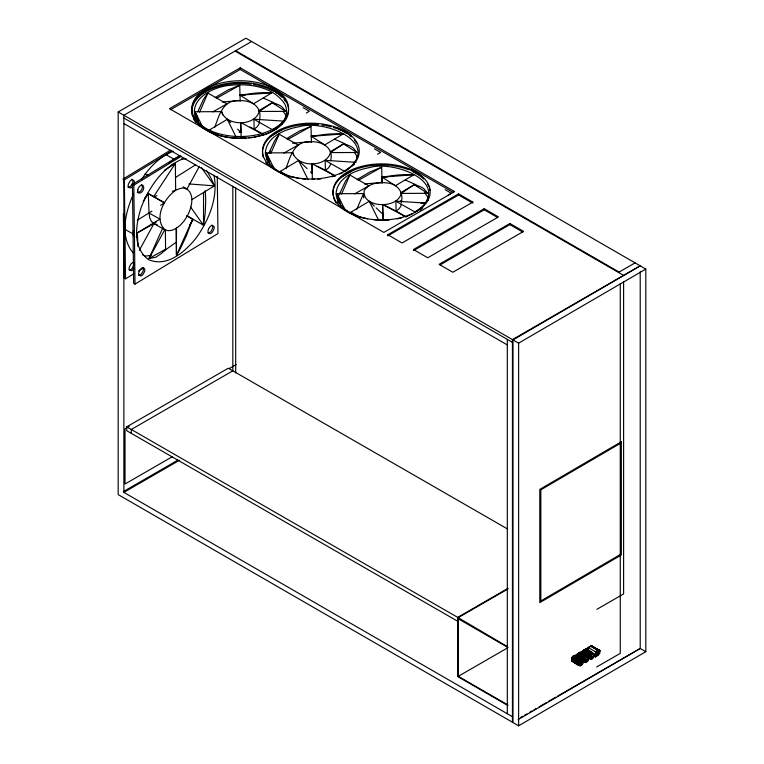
<?xml version="1.0" encoding="UTF-8"?>
<svg xmlns="http://www.w3.org/2000/svg" width="764" height="764" viewBox="0 0 764 764"><rect width="100%" height="100%" fill="white"/><g stroke="black" fill="none" stroke-linecap="round" stroke-linejoin="round"><path stroke-width="1.15" d="M176.474 227.357L176.446 255.291A82.092 26.492 -76.3 0 0 180.734 247.727L186.254 236.028L192.652 219.192L186.597 215.706M203.539 192.643L203.52 225.237L187.352 215.954C191.392 207.999 195.212 195.622 187.027 189.004C181.975 186.263 177.2 190.14 172.358 191.267M232.829 186.177L232.829 370.846L131.284 429.473L131.284 433.341M577.298 657.451C576.791 649.285 584.145 652.876 588.404 657.078C590.009 660.535 585.195 665.196 582.349 660.717M582.645 653.85C582.531 645.886 590.696 650.24 594.029 654.251C594.975 657.145 591.422 661.509 588.729 658.071M588.165 656.811C585.549 655.894 583.266 660.898 585.444 662.493M590.897 659.313C588.719 657.728 591.002 652.723 593.618 653.631M599.272 652.504L598.632 650.966L596.283 651.902L596.283 655.875L599.148 653.029L597.419 651.434M133.299 253.056C119.327 236.802 125.382 211.934 133.423 194.113M133.337 236.057L133.366 230.47M582.856 660.402L582.283 661.777C584.011 661.949 582.808 664.231 581.958 664.842C578.654 667.956 574.643 661.901 571.825 660.994C572.456 659.065 571.567 655.741 574.929 655.455L582.856 660.402L575.435 656.152M572.045 658.434L580.038 663.123L579.255 664.499L579.532 665.645M195.307 117.035L195.775 114.715M214.703 127.521C219.258 114.839 223.241 98.995 240.125 100.638C252.101 100.466 262.453 106.74 259.454 120.292M259.177 111.468L285.669 111.353L282.059 106.912A73.277 24.801 -16.4 0 0 272.251 102.729L259.177 111.468C255.052 126.576 226.173 126.423 221.617 111.639L195.126 111.754L197.971 121.648M259.483 121.4L258.92 124.226L257.115 126.862L254.183 129.145L250.029 127.091M266.33 159.342L267.028 155.856M285.956 168.663C290.511 155.98 294.503 140.137 311.378 141.779C322.112 141.273 333.887 147.834 330.678 160.335M330.44 152.609L356.931 152.494L343.504 143.88L330.44 152.609C326.314 167.717 297.425 167.564 292.879 152.781L266.388 152.895L269.234 162.789A73.621 55.142 20.5 0 0 269.902 164.413M330.554 163.477L330.182 165.368L328.367 168.004L325.445 170.276L317.127 166.18M337.249 198.993L337.717 196.663L340.267 192.939M401.129 193.426L427.62 193.302L424.01 188.861A73.277 24.801 -16.4 0 0 414.193 184.687L401.129 193.426C398.264 209.078 362.021 208.41 364.132 190.761C368.659 183.121 378.906 182.013 386.937 182.94C397.213 183.761 403.879 191.793 401.406 202.25M401.243 204.294L400.871 206.175L399.056 208.82L396.134 211.093L382.63 204.418L383.022 219.812L386.021 220.29M580.086 664.05C581.576 667.182 583.457 659.59 580.086 664.05L577.298 662.455M580.038 663.123C578.262 662.149 581.213 658.854 582.731 659.943M195.832 119.184L196.768 115.049M267.085 160.325L267.61 157.842M337.774 201.142L338.299 198.65L337.077 193.703L363.568 193.588L356.645 209.47M587.592 660.402C588.251 650.727 582.264 666.103 587.592 660.402L584.813 658.807M593.045 657.221C593.704 647.557 587.717 662.932 593.045 657.221L590.266 655.636M197.742 111.764L203.262 99.836A66.544 49.727 -24.3 0 1 207.913 93.093L226.918 103.894L212.698 111.926M268.995 152.905L274.524 140.977A66.544 49.727 -24.3 0 1 279.175 134.235L298.18 145.036L283.96 153.067M339.684 193.722L345.213 181.784A66.544 49.727 -24.3 0 1 349.864 175.042L368.869 185.843L354.649 193.884M133.585 184.85L134.015 183.78A4.67 2.655 -60.4 0 0 134.13 180.896L132.544 179.75A4.269 2.426 -60.4 0 0 130.195 181.011L128.457 183.943A4.67 2.655 -60.4 0 0 128.352 186.827L129.937 187.982A4.269 2.426 -60.4 0 0 132.287 186.712M195.899 120.626L196.816 118.506M199.595 112.155L207.913 93.093M267.62 160.707L268.546 158.587M270.857 153.297L279.175 134.235M337.841 202.575L339.235 199.394M341.546 194.104L349.864 175.042M162.885 227.672L149.056 258.442L155.646 257.296L161.261 253.6A82.216 26.53 -76.3 0 0 165.587 249.245L165.349 229.381M192.652 219.192L176.446 255.291L176.121 228.417L180.256 225.246L184.086 220.997L187.352 215.954M171.995 164.766A82.913 61.177 -37.9 0 1 175.348 163.429L175.663 190.303C164.27 198.143 153.44 218.007 164.766 229.725L168.109 230.738L171.986 230.289L176.121 228.417M578.291 654.461L579.513 653.144M583.744 651.281L584.966 649.963M139.315 250.344L153.898 223.68L156.477 221.722M199.366 166.437L187.027 189.004L184.812 188.527M572.866 657.365L574.07 656.247M581.786 661.557C582.292 658.291 578.453 664.222 581.786 661.557L579.933 660.497M141.512 179.492C149.228 167.478 159.848 156.477 173.342 151.205M189.577 225.313L193.302 219.564M143.164 201.324L148.273 193.483L164.441 202.775L160.593 205.344M268.947 153.058L270.217 151.196M144.845 197.895L148.273 193.483L149.056 213.06L149.668 217.654L151.31 221.283L153.898 223.68L164.766 229.725L149.056 258.442L165.587 249.245M134.12 268.365L133.433 269.262A4.269 2.426 -60.4 0 1 131.083 270.685L129.403 269.692A4.67 2.655 -60.4 0 1 129.383 266.884L131.036 263.886A4.269 2.426 -60.4 0 1 133.385 262.472L134.082 262.539M344.908 171.585C384.435 143.04 324.404 119.041 299.001 126.738C284.915 129.297 266.617 136.374 265.328 152.895C266.55 165.272 278.449 172.349 289.088 176.112M348.374 172.521L350.065 171.212M417.402 210.998C453.482 182.147 393.584 160.23 369.69 167.545C355.604 170.114 337.306 177.191 336.017 193.712C337.936 208.906 354.209 216.25 367.646 218.771M168.577 163.238L173.934 159.122L179.311 156.696M175.787 242.503L163.553 251.251M215.142 97.572L228.197 89.913L239.724 85.243L240.182 101.096M286.395 138.714L299.45 131.055L310.986 126.385L311.445 142.238M357.084 179.521L370.139 171.871L381.675 167.201L382.067 182.586L364.342 183.914M245.435 138.122C227.529 139.153 206.032 134.999 195.823 118.716C188.345 99.511 212.029 87.545 227.748 85.597C247.842 83.095 273.063 85.874 284.982 104.381C291.437 118.802 276.635 130.978 264.163 134.77L254.183 129.145L253.877 119.213L272.882 130.014L282.231 123.778M137.3 220.223L151.94 211.131M332.092 176.732L335.425 175.911L325.445 170.276L325.139 160.354L344.144 171.155L354.429 164.289M406.133 216.775L396.134 211.093L395.828 201.161L414.833 211.962L423.246 206.356M164.365 170.382L175.348 163.429L153.574 196.73L147.519 193.244M175.787 177.315L195.746 164.699M122.966 179.129L170.506 150.145M171.881 150.909L124.331 179.893L125.525 278.841L124.15 278.077L123.376 213.7M217.282 176.322L217.969 233.545L135.018 284.122L133.643 283.358L132.449 184.42L179.998 155.426M135.018 284.122L133.824 185.184L181.374 156.19M191.869 199.624L214.407 185.881A90.228 66.793 -81.8 0 0 206.7 170.84M125.525 278.841L133.624 273.904M138.676 270.828L143.737 267.744M202.871 93.179L205.917 91.365M230.728 122.593L227.319 119.327L208.858 130.3L218.303 135.371M271.936 92.807L253.486 103.78L240.03 95.175L254.422 93.208A73.029 24.715 -16.4 0 1 271.946 92.807L240.03 95.175M258.91 110.656L272.242 102.739L285.669 111.353M306.316 113.053L309.363 111.248L303.184 107.734M270.074 136.727L282.241 129.498M284.046 174.507A73.602 55.123 20.5 0 1 280.111 171.442L298.571 160.469L307.118 168.634M343.198 133.948L324.738 144.921L311.292 136.317L325.674 134.349A73.029 24.715 -16.4 0 1 343.198 133.948L311.292 136.317M330.172 151.797L343.504 143.88M377.578 154.194L380.615 152.389L374.446 148.875M343.695 175.615L346.684 173.829L343.695 175.195M348.69 172.645L350.686 171.461M340.763 177.535L354.964 169.102M355.546 215.906A73.602 55.123 20.5 0 1 350.8 212.258L369.26 201.285L374.389 206.184M413.887 174.765L381.981 177.124L396.363 175.166A73.029 24.715 -16.4 0 1 413.887 174.755L395.427 185.728L381.981 177.124L382.134 183.045M400.861 192.614L414.193 184.687L427.62 193.302M448.267 195.011L451.304 193.197L445.135 189.692M620.263 443.426L540.845 489.819L540.845 600.962L620.263 554.568M512.988 339.942L640.213 265.834L645.819 269.071L645.819 651.702L518.622 725.8L512.988 722.572L512.988 339.942L518.622 343.16L645.819 269.071M588.051 651.702L588.051 647.461L591.326 645.886L599.893 650.546L599.883 652.905L598.298 655.216L595.471 657.002L593.618 655.942M588.863 647.662L589.818 647.098M595.471 657.002L595.471 651.711L598.288 650.221L599.587 650.269M518.116 719.592L640.213 648.464L640.213 271.793M118.181 111.964L245.941 38.2L640.213 265.834L512.443 339.598L118.181 111.964L118.181 494.604L512.443 722.228L512.443 339.598M251.642 41.495L123.873 115.259L123.873 492.369L512.443 716.699M240.249 67.824L169.484 108.679L383.834 232.428L454.59 191.573L240.249 67.824L240.249 69.476L453.558 192.633M170.506 109.739L240.249 69.476M471.818 202.622L458.581 194.982L387.816 235.837L387.816 234.729L458.581 193.875L472.83 202.107L472.83 203.214M472.83 202.107L402.074 242.962L387.816 234.729M413.477 249.542L484.233 208.687L498.491 216.919L427.725 257.774L413.477 249.542L413.477 250.649M414.499 250.057L484.233 209.794L497.469 217.434M457.722 621.256L126.728 430.724L126.719 426.847L228.264 368.219L507.611 529.022M129.145 426.341L125.019 428.728L125.019 484.023L172.492 456.605M229.257 368.544L236.152 364.562M509.894 223.499L439.128 264.354L452.804 272.251L523.569 231.397L509.894 223.499L509.894 224.606L440.15 264.869M123.329 491.624L177.936 460.1M123.873 492.369L179.387 460.32M618.477 272.452L635.085 262.864M126.719 426.847L457.712 617.379L507.974 588.366M507.984 588.92L457.722 617.942L457.722 676.551L507.63 705.363M508.06 647.557L458.285 618.821L458.285 676.321L507.525 647.901M596.904 609.328L623.605 593.914L623.605 281.754M596.674 666.972L620.263 653.354L620.263 283.606M520.685 717.472L522.748 716.288M524.811 715.094L526.874 713.91M529.958 712.124L532.021 710.931M534.084 709.746L536.137 708.553M539.231 706.767L546.441 702.603M548.504 701.419L555.714 697.255M557.777 696.061L640.194 648.483L645.819 651.702M216.346 98.432L239.724 85.243M196.453 121.104L198.478 119.958M287.608 139.573L310.986 126.385M267.706 162.245L269.74 161.099M358.297 180.39L381.675 167.201M338.395 203.062L340.429 201.916M339.636 173.991L342.797 172.549M406.114 216.718L412.436 213.844M184.525 158.196C163.324 166.151 149.61 186.397 141.483 206.672C135.83 223.585 131.933 247.421 148.426 259.598C167.068 267.715 185.146 251.719 196.09 238.062C208.935 220.108 218.38 197.484 213.968 175.118M573.372 661.366L572.112 661.395L572.112 657.078L591.326 645.886L600.065 650.947M156.887 195.765L153.574 196.73L164.441 202.775M254.164 137.233L263.055 135.047M397.223 218.915L401.663 217.816M151.129 255.434L145.819 256.045L142.725 255.109M248.701 137.864L251.967 137.596M317.786 179.177L321.052 178.91M388.475 219.994L383.031 220.433L374.293 219.803M222.4 101.965L240.125 100.638M292.478 143.193L311.378 141.779M208.047 232.905L208.773 232.886A4.269 2.426 -60.4 0 0 211.112 231.244L212.621 228.188A4.67 2.655 -60.4 0 0 212.421 225.495L211.962 224.979M421.012 203.262L425.624 203.243M253.877 119.213L283.597 121.123M245.827 138.169L241.071 137.864L246.046 138.618M325.139 160.354L356.043 162.34M312.333 179.005L314.711 179.158M395.828 201.161L425.548 203.081M383.022 219.812L388.962 220.194M240.02 94.555L245.483 94.946M311.273 135.696L315.647 136.011M239.036 132.258L240.985 132.392L240.679 122.469L263.752 134.865M381.962 176.503L387.424 176.904M302.515 178.91L305.791 179.148M181.87 158.702L186.502 159.055M188.918 183.933L214.407 185.881L201.429 167.66M129.011 269.854L129.708 269.921A4.269 2.426 -60.4 0 0 132.057 268.498L133.71 265.509A4.67 2.655 -60.4 0 0 133.69 262.701M138.485 275.136L139.182 275.202A4.269 2.426 -60.4 0 0 141.531 273.808L143.193 270.819A4.67 2.655 -60.4 0 0 143.183 268.002M127.884 187.094L128.562 187.218A4.269 2.426 -60.4 0 0 130.911 185.948L132.649 183.016A4.67 2.655 -60.4 0 0 132.755 180.132L131.847 179.101M290.215 176.379L299.202 178.489M137.214 192.299C140.805 193.072 143.995 187.094 141.493 184.468M157.25 224.692L153.898 223.68L137.386 232.839A90.649 29.567 -45.4 0 0 136.336 237.012M263.274 98.059L272.987 102.3L275.794 104.372M334.536 139.201L344.239 143.441L347.057 145.513M405.226 180.008L414.928 184.248L417.746 186.33M312.39 179.454L311.941 163.611L335.014 176.007M405.703 216.823L382.63 204.418L383.079 220.271M280.121 171.442L290.606 177.076M350.81 212.249L360.245 217.329M165.817 154.605L173.934 159.122M183.083 186.798L186.044 188.45M145.15 173.877L148.197 175.577M132.449 184.42L133.824 185.184M149.056 213.06L159.924 219.106L137.386 232.839L137.959 246.648M124.933 229.372L133.051 233.889M267.161 87.268L279.519 94.287M337.392 127.827L350.772 135.429M409.112 169.226L422.492 176.828M591.747 645.895L599.893 650.546M590.859 645.972L598.288 650.221M590.362 646.163L597.782 650.403M597.419 650.498L599.272 651.568M597.467 650.899L599.32 651.959M596.369 651.434L599.148 653.029M595.223 651.415L598.938 653.535M588.051 647.461L595.471 651.711M595.853 652.437L598.642 654.032M595.557 652.819L598.336 654.414M595.223 653.163L598.011 654.758M595.796 653.994L597.649 655.054M595.395 654.251L597.257 655.311M585.52 649.152L593.857 653.898M585.883 649.199L594.029 654.251M585.119 649.228L592.549 653.468M590.419 652.551L592.281 653.612M584.68 649.429L592.1 653.678M584.24 649.744L591.661 653.984M583.839 650.126L591.26 654.376M583.486 650.594L590.906 654.844M583.171 651.148L590.591 655.397M582.922 651.702L590.352 655.951M590.075 656.028L592.854 657.623M582.751 652.255L590.171 656.505M589.846 656.362L592.635 657.957M590.524 657.164L592.377 658.224M582.645 652.8L590.066 657.05M590.247 657.365L592.1 658.425M589.97 657.489L591.823 658.549M582.617 653.344L590.037 657.584M580.067 652.322L590.066 658.091M580.43 652.38L588.576 657.422M579.675 652.399L587.096 656.648M588.318 657.46L591.661 659.284M579.227 652.609L586.647 656.859M587.564 657.269L591.26 659.361M578.787 652.914L586.208 657.164M578.386 653.306L585.816 657.546M578.033 653.774L585.453 658.024M577.718 654.328L585.138 658.568M577.479 654.882L584.899 659.122M584.622 659.208L587.401 660.793M577.298 655.426L587.182 661.127M585.071 660.335L586.924 661.395M577.192 655.98L584.613 660.22M584.794 660.545L586.647 661.605M577.164 656.515L586.37 661.729M574.662 655.436L582.082 659.676M574.375 655.474L584.613 661.271M584.345 661.404L586.208 662.464M574.06 655.579L581.48 659.829M581.939 660.106L584.718 661.691M582.111 660.449L585.807 662.541M573.716 655.751L581.137 660M573.372 655.98L580.793 660.22M573.057 656.238L580.478 660.488M572.771 656.534L580.191 660.784M572.503 656.868L579.924 661.118M579.284 661.099L581.137 662.159M572.131 657.546L579.551 661.786M572.007 658.157L579.427 662.398M580.182 662.923L582.034 663.983M572.351 658.797L579.771 663.047M577.011 661.767L581.652 664.422M572.255 659.351L579.675 663.591M579.341 663.696L581.194 664.756M571.997 659.809L579.418 664.059M571.835 660.258L579.255 664.499M571.787 660.688L580.43 665.74M571.825 660.994L579.246 665.234M571.93 661.232L580.086 665.778M235.684 50.71L619.126 272.079M235.045 51.083L623.605 275.412M509.894 224.606L522.595 231.941M123.873 118.019L512.443 342.358M123.873 123.548L507.315 344.927M507.63 646.755L457.712 617.379M458.285 676.321L508.06 705.057M592.167 646.029L592.644 646.697M376.098 207.818L382.926 214.35M310.537 171.9L312.247 173.533L311.941 163.611M237.566 129.126L240.985 132.392M424.488 192.566L427.229 196.262L428.232 200.244M354.486 152.676L356.54 155.455L357.294 158.434M283.224 111.534L285.287 114.314L286.032 117.293M190.561 207.006L203.52 225.237L205.144 213.643L205.688 202.107A89.942 66.583 -81.8 0 0 205.153 190.79M356.931 152.494L353.321 148.054A73.277 24.801 -16.4 0 0 343.504 143.871M369.26 201.285L378.638 220.252M298.571 160.469L307.949 179.445M227.319 119.327L236.687 138.303M337.077 193.703L344.354 208.467M266.388 152.895L274.19 168.71M195.126 111.754L202.928 127.569M292.879 152.781L293.624 154.977M221.617 111.639L222.744 114.944M338.261 198.678L339.923 203.596A73.621 55.142 20.5 0 0 340.935 206.032M400.728 200.531L401.195 202.412M363.597 194.696L363.702 198M240.679 122.469L241.137 138.313M518.622 343.16L518.622 725.8M507.315 339.397L507.315 713.738M484.233 208.687L484.233 209.794M458.581 193.875L458.581 194.982M235.684 187.944L235.684 372.918M195.632 122.259A48.371 27.924 0 0 1 193.321 118.286M192.566 116.252A48.371 27.924 0 0 1 251.27 84.231M253.505 84.565A48.371 27.924 0 0 1 256.771 85.176M257.946 85.434A48.371 27.924 0 0 1 266.932 88.146M267.973 88.548A48.371 27.924 0 0 1 273.426 91.117M275.422 92.272A48.371 27.924 0 0 1 277.275 93.475M278.268 94.182A48.371 27.924 0 0 1 281.849 97.209M284.055 99.626A48.371 27.924 0 0 1 285.459 101.545M267.304 164.336A48.371 27.924 0 0 1 265.853 162.417M263.36 157.413A48.371 27.924 0 0 1 318.464 124.647M321.873 125.029A48.371 27.924 0 0 1 325.197 125.554M326.39 125.773A48.371 27.924 0 0 1 331.099 126.853M333.381 127.502A48.371 27.924 0 0 1 336.666 128.6M337.717 128.992A48.371 27.924 0 0 1 340.801 130.281M342.759 131.217A48.371 27.924 0 0 1 346.388 133.251M349.425 135.352A48.371 27.924 0 0 1 351.268 136.852M354.486 140.127A48.371 27.924 0 0 1 356.568 143.03M422.817 207.894A48.6 28.058 0 0 1 420.095 210.167M336.074 202.89A48.6 28.058 0 0 1 333.419 196.787M333.219 195.746A48.6 28.058 0 0 1 389.573 165.368M390.7 165.482A48.6 28.058 0 0 1 408.387 169.637M412.474 171.384A48.6 28.058 0 0 1 423.705 179.043M427.697 184.181A48.6 28.058 0 0 1 428.719 186.196M429.473 188.259A48.6 28.058 0 0 1 429.96 190.332M416.542 211.513A67.27 22.681 14.7 0 1 414.833 211.962M345.853 170.697A67.27 22.681 14.7 0 1 344.144 171.155M212.784 133.366A73.602 55.123 20.5 0 1 208.858 130.3M276.196 129.049A67.27 22.681 14.7 0 1 272.891 130.014M198.64 123.271A73.621 55.142 20.5 0 1 197.991 121.648M137.749 190.007L137.768 191.907L138.59 193.063C142.171 193.836 145.37 187.858 142.868 185.232C140.156 184.477 138.246 187.753 137.749 190.007M208.477 229.133L208.133 230.203A4.67 2.655 -60.4 0 0 208.343 232.896L210.138 233.65A4.269 2.426 -60.4 0 0 212.487 232.008L213.996 228.952A4.67 2.655 -60.4 0 0 213.796 226.259L211.991 225.514A4.269 2.426 -60.4 0 0 209.651 227.147L208.477 229.133M139.277 271.067L138.886 272.137A4.67 2.655 -60.4 0 0 138.886 274.964L140.547 275.966A4.269 2.426 -60.4 0 0 142.906 274.572L144.558 271.583A4.67 2.655 -60.4 0 0 144.558 268.766L142.897 267.753A4.269 2.426 -60.4 0 0 140.538 269.157L139.277 271.067M621.333 441.764L539.785 489.399L539.785 602.624L621.333 554.989L621.333 441.764M285.125 174.755A48.371 27.924 0 0 0 359.233 152.189A48.371 27.924 0 0 0 288.334 126.423A48.371 27.924 0 0 0 285.125 174.755M350.695 213.595A48.6 28.058 0 0 0 429.521 196.549A48.6 28.058 0 0 0 364.533 165.664A48.6 28.058 0 0 0 350.695 213.595M212.44 133.184A48.371 27.924 0 0 0 288.391 112.757A48.371 27.924 0 0 0 219.784 84.995A48.371 27.924 0 0 0 212.44 133.184M212.44 131.513A48.371 27.886 -0.1 0 0 288.391 111.057A48.371 27.886 -0.1 0 0 219.793 83.391A48.371 27.886 -0.1 0 0 212.44 131.513"/></g></svg>
